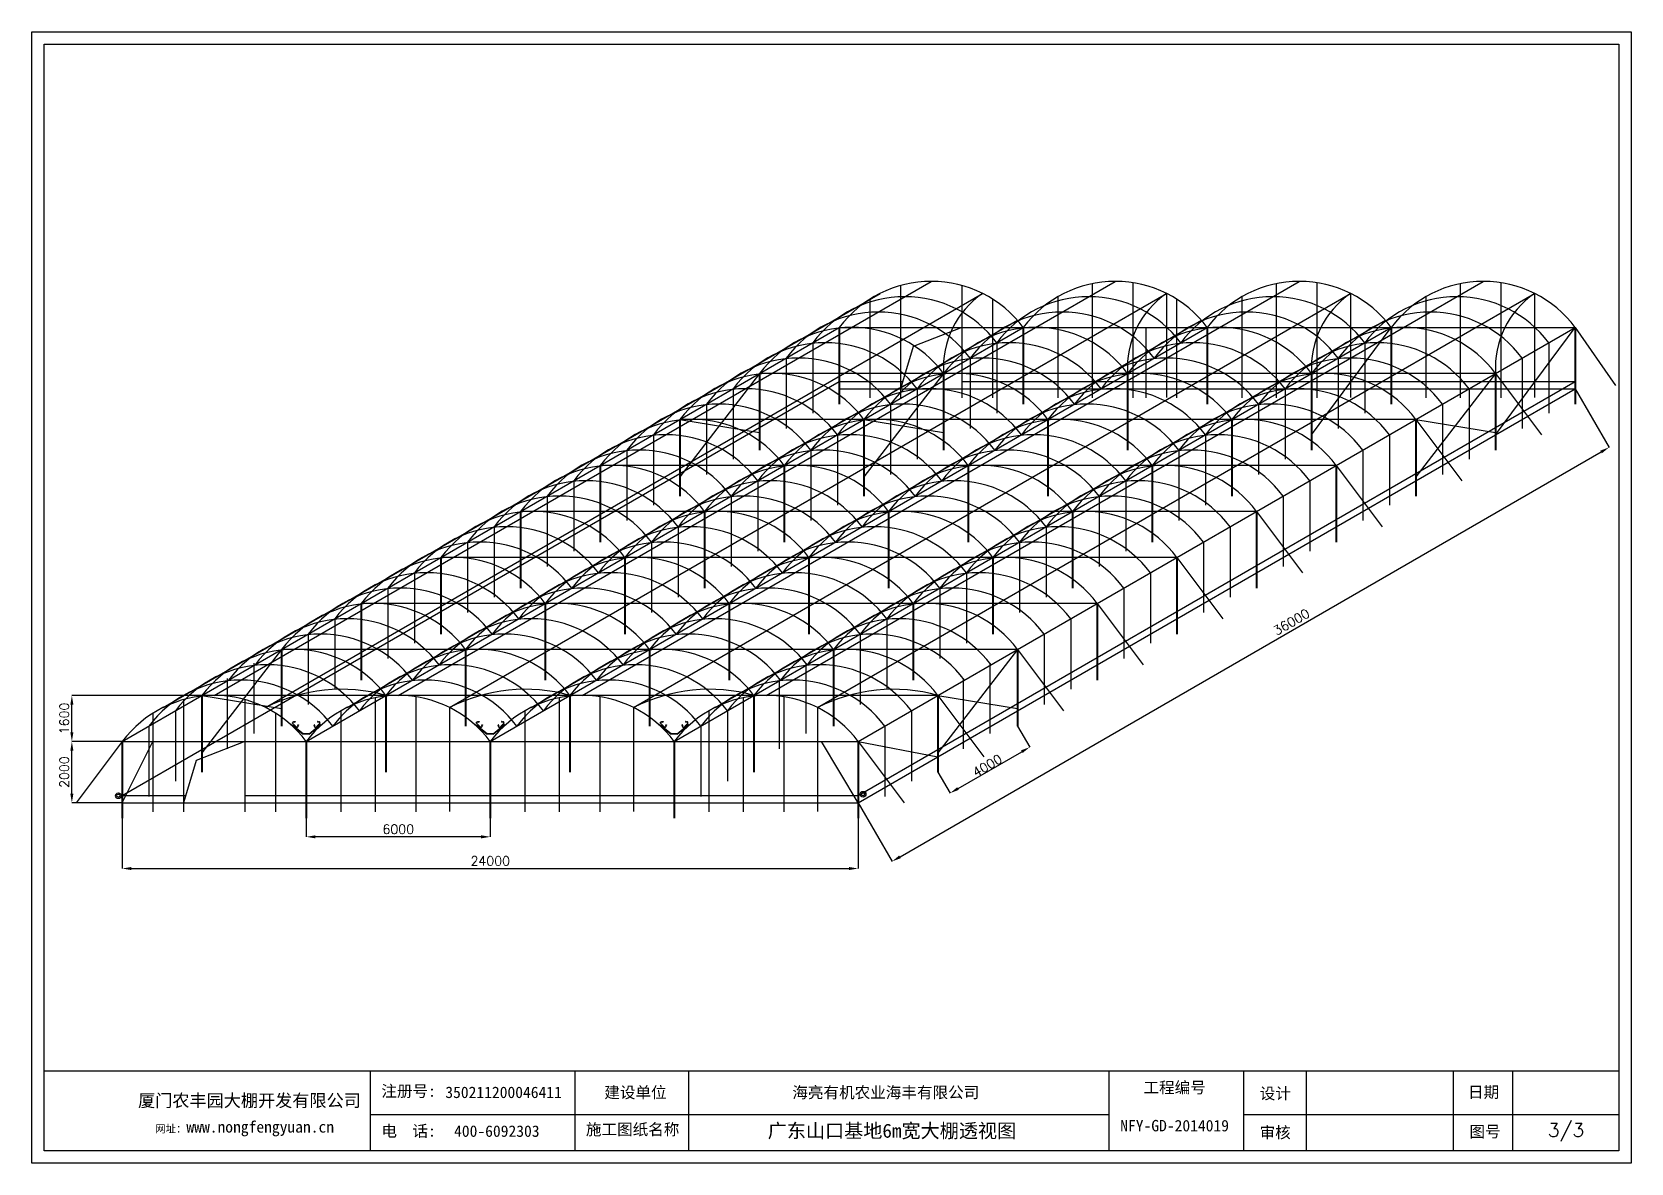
# Model space of a CAD drawing. Header units: inches. Extents: x 211493 to 813085, y -208640 to -52186.
# Drawn here: x 664313 to 716459, y -208640 to -171765 of the extents above; entities that cross this region are included whole.
import ezdxf

# ---------------------------------------------------------------- set-up
doc = ezdxf.new("R2010")
doc.units = ezdxf.units.IN
doc.header["$MEASUREMENT"] = 0
doc.header["$PDMODE"] = 1
doc.styles.get("Standard").update_dxf_attribs({"font": 'txt', "bigfont": 'gbcbig.shx'})
doc.styles.add('样式 1', font='SIMFANG.TTF')
doc.linetypes.add('ZIGZAG', pattern='A,0.00254,-5.08,[131,ltypeshp.shx,S=5.08,R=0,X=-5.08,Y=0],-10.16,[131,ltypeshp.shx,S=5.08,R=180,X=5.08,Y=0],-5.08', length=20.32254)
doc.dimstyles.new('ISO-25', dxfattribs={"dimtxt": 500, "dimasz": 300, "dimexe": 1.25, "dimexo": 0.625, "dimtad": 1, "dimtxsty": 'Standard', "dimcen": 300, "dimadec": 0, "dimazin": 0, "dimtfac": 1, "dimtmove": 0, "dimatfit": 3, "dimfxl": 1, "dimarcsym": 0})
doc.dimstyles.get("Standard").update_dxf_attribs({"dimtxt": 300, "dimasz": 300, "dimexe": 0.18, "dimexo": 0, "dimgap": 20, "dimtad": 1, "dimtoh": 1, "dimdec": 0, "dimzin": 0, "dimdsep": 46, "dimtxsty": 'Standard', "dimcen": 0.09, "dimclrd": 6, "dimclre": 6, "dimclrt": 6, "dimadec": 0, "dimazin": 0, "dimtfac": 1, "dimtdec": 0, "dimtofl": 0, "dimtmove": 1, "dimatfit": 3, "dimfxl": 1, "dimtolj": 1, "dimtzin": 0, "dimarcsym": 0})

# ---------------------------------------------------------------- blocks, each defined once
blk = doc.blocks.new('农丰园大棚图框')
at = {"ltscale": 10}
for p, q in [((581, 4361), (75019, 4361)), ((15986, 4361), (15986, 581)), ((25667, 4361), (25667, 581)), ((31039, 4361), (31039, 581)), ((50911, 4361), (50911, 581)), ((57286, 4361), (57286, 581)), ((60253, 581), (60253, 4361)), ((67185, 4361), (67185, 581)), ((67185, 4361), (67185, 581)), ((69994, 4361), (69994, 581)), ((69994, 4361), (69994, 581)), ((15986, 2291), (50911, 2291)), ((57286, 2291), (75019, 2291))]:
    blk.add_line(p, q, dxfattribs=at)
at = {"color": 0, "lineweight": -3}
for points in [[(0, 53461), (75600, 53461), (75600, 0), (0, 0)], [(581, 52880), (75019, 52880), (75019, 581), (581, 581)]]:
    blk.add_lwpolyline(points, close=True, dxfattribs=at)
at = {"ltscale": 10, "attachment_point": 5}
for s, insert, char_height, width in [('{\\fSimSun|b0|i0|c134|p2;工程编号\\P\\PNFY-GD-2014019}', (54022, 2662), 540, 5878.67), ('{\\fSimSun|b0|i0|c134|p2;厦门农丰园大棚开发有限公司}', (10282, 2920), 594, 12234.25), ('{\\fSimSun|b0|i0|c134|p2;注册号:}', (17806, 3370), 540, 2548.24), ('{\\fSimSun|b0|i0|c134|p2;350211200046411}', (22297, 3337), 540, 6390.31), ('{\\fSimSun|b0|i0|c134|p2;建设单位}', (28532, 3307), 540, 3132.74), ('{\\fSimSun|b0|i0|c134|p2;海亮有机农业海丰有限公司}', (40366, 3307), 540, 12457.12), ('{\\fSimSun|b0|i0|c134|p2;设计}', (58783, 3259), 540, 3132.74), ('{\\fSimSun|b0|i0|c134|p2;日期}', (68627, 3323), 540, 3132.74), ('{\\fSimSun|b0|i0|c134|p2;\\H0.66667x;网址：\\H1.5x;www.nongfengyuan.cn}', (10055, 1619), 540, 14674.69), ('{\\fSimSun|b0|i0|c134|p2;电  话:}', (17806, 1485), 540, 2548.24), ('{\\fSimSun|b0|i0|c134|p2;\\H0.6832x;400-6092303}', (21977, 1503), 790.4, 5418.12), ('{\\fSimSun|b0|i0|c134|p2;施工图纸名称}', (28399, 1559), 540, 4764.46), ('{\\fSimSun|b0|i0|c134|p2;审核}', (58776, 1411), 540, 3132.74), ('{\\fSimSun|b0|i0|c134|p2;图号}', (68700, 1457), 540, 3132.74)]:
    blk.add_mtext(s, dxfattribs=dict(at, insert=insert, char_height=char_height, width=width))
blk = doc.blocks.new('*D19')
at = {"color": 6, "linetype": 'Continuous', "lineweight": -2}
for p, q in [((667258, -194895), (665612, -194895)), ((665613, -196595), (665613, -195195)), ((667258, -196895), (665612, -196895))]:
    blk.add_line(p, q, dxfattribs=at)
at = {"color": 6, "linetype": 'Continuous'}
for points in [[(665563, -195195), (665663, -195195), (665613, -194895)], [(665563, -196595), (665663, -196595), (665613, -196895)]]:
    blk.add_solid(points, dxfattribs=at)
at = {"layer": 'Defpoints', "color": 0, "linetype": 'Continuous'}
for p in [(665613, -194895), (667258, -194895), (667258, -196895)]:
    blk.add_point(p, dxfattribs=at)
at = {"color": 6, "linetype": 'Continuous', "lineweight": 25, "insert": (665363, -195895), "char_height": 300, "attachment_point": 5, "rotation": 90}
blk.add_mtext('2000', dxfattribs=at)
blk = doc.blocks.new('*D36')
at = {"color": 6, "linetype": 'Continuous', "lineweight": -2}
for p, q in [((670258, -193395), (665612, -193395)), ((665613, -194595), (665613, -193695)), ((667257, -194895), (665612, -194895))]:
    blk.add_line(p, q, dxfattribs=at)
at = {"color": 6, "linetype": 'Continuous'}
for points in [[(665563, -193695), (665663, -193695), (665613, -193395)], [(665563, -194595), (665663, -194595), (665613, -194895)]]:
    blk.add_solid(points, dxfattribs=at)
at = {"layer": 'Defpoints', "color": 0, "linetype": 'Continuous'}
for p in [(665613, -193395), (670258, -193395), (667258, -194895)]:
    blk.add_point(p, dxfattribs=at)
at = {"color": 6, "linetype": 'Continuous', "lineweight": 25, "insert": (665363, -194145), "char_height": 300, "attachment_point": 5, "rotation": 90}
blk.add_mtext('1600', dxfattribs=at)
blk = doc.blocks.new('M')
at = {"color": 4}
blk.add_line((0, 0), (-6000, 0), dxfattribs=at)
blk.add_arc((-3000, -2250), 3750, 36.8699, 143.1301)
blk = doc.blocks.new('*D20')
at = {"color": 6, "linetype": 'Continuous', "lineweight": -2}
for p, q in [((673258, -196896), (673258, -198007)), ((679258, -196896), (679258, -198007)), ((678958, -198006), (673558, -198006))]:
    blk.add_line(p, q, dxfattribs=at)
at = {"color": 6, "linetype": 'Continuous'}
for points in [[(673558, -197956), (673558, -198056), (673258, -198006)], [(678958, -197956), (678958, -198056), (679258, -198006)]]:
    blk.add_solid(points, dxfattribs=at)
at = {"layer": 'Defpoints', "color": 0, "linetype": 'Continuous'}
for p in [(673258, -196895), (679258, -196895), (673258, -198006)]:
    blk.add_point(p, dxfattribs=at)
at = {"color": 6, "linetype": 'Continuous', "lineweight": 25, "insert": (676258, -197756), "char_height": 300, "attachment_point": 5}
blk.add_mtext('6000', dxfattribs=at)
blk = doc.blocks.new('*D21')
at = {"color": 6, "linetype": 'Continuous', "lineweight": -2}
for p, q in [((714640, -183396), (715744, -185308)), ((692621, -198657), (715484, -185457)), ((691258, -196896), (692362, -198808))]:
    blk.add_line(p, q, dxfattribs=at)
at = {"color": 6, "linetype": 'Continuous'}
for points in [[(715459, -185414), (715509, -185501), (715744, -185307)], [(692596, -198613), (692646, -198700), (692361, -198807)]]:
    blk.add_solid(points, dxfattribs=at)
at = {"layer": 'Defpoints', "color": 0, "linetype": 'Continuous'}
for p in [(714640, -183396), (715744, -185307), (691257, -196895)]:
    blk.add_point(p, dxfattribs=at)
at = {"color": 6, "linetype": 'Continuous', "lineweight": 25, "insert": (705383, -191000), "char_height": 300, "attachment_point": 5, "rotation": 29.9989}
blk.add_mtext('36000', dxfattribs=at)
blk = doc.blocks.new('*D37')
at = {"color": 6, "linetype": 'Continuous', "lineweight": -2}
for p, q in [((667258, -197396), (667258, -199040)), ((691258, -197396), (691258, -199040)), ((667558, -199039), (690958, -199039))]:
    blk.add_line(p, q, dxfattribs=at)
at = {"color": 6, "linetype": 'Continuous'}
for points in [[(667558, -198989), (667558, -199089), (667258, -199039)], [(690958, -198989), (690958, -199089), (691258, -199039)]]:
    blk.add_solid(points, dxfattribs=at)
at = {"layer": 'Defpoints', "color": 0, "linetype": 'Continuous'}
for p in [(667258, -197395), (691258, -197395), (691258, -199039)]:
    blk.add_point(p, dxfattribs=at)
at = {"color": 6, "linetype": 'Continuous', "lineweight": 25, "insert": (679258, -198789), "char_height": 300, "attachment_point": 5}
blk.add_mtext('24000', dxfattribs=at)
blk = doc.blocks.new('A$C04282A70')
at = {"linetype": 'Continuous', "lineweight": 30}
h = blk.add_hatch(color=5, dxfattribs=at)
h.dxf.hatch_style = 1
h.set_gradient(color1=(0, 0, 255), color2=(0, 0, 245), one_color=1, tint=0.48)
h.paths.add_polyline_path([(-11, -22, 0.333333), (-35, -22), (-84, -22, -0.104738), (-90, -20), (-94, -19, -0.550258), (-101, 30), (-70, 57, 0.407424), (-70, 72, 0.656234), (-85, 66), (-86, 57), (-82, 57), (-81, 66, -0.663842), (-73, 69, -0.402419), (-73, 60), (-104, 33, 0.550257), (-95, -22), (-92, -24, 0.104738), (-84, -26), (-35, -26, -0.333333), (-11, -26), (13, -26, -0.333333), (37, -26), (85, -26, 0.104738), (94, -24), (97, -22, 0.550261), (105, 33), (74, 60, -0.402419), (75, 69, -0.663842), (83, 66), (84, 57), (88, 57), (87, 66, 0.656234), (72, 72, 0.407424), (71, 57), (103, 30, -0.550258), (95, -19), (92, -20, -0.104738), (85, -22), (37, -22, 0.333333), (13, -22)])
at = {"color": 5, "linetype": 'Continuous', "lineweight": 30}
for p, q in [((-104, 33), (-73, 60)), ((-70, 57), (-101, 30)), ((-86, 57), (-85, 66)), ((-82, 57), (-86, 57)), ((-81, 66), (-82, 57)), ((103, 30), (71, 57)), ((74, 60), (105, 33)), ((84, 57), (83, 66)), ((88, 57), (84, 57)), ((87, 66), (88, 57)), ((-92, -24), (-95, -22)), ((-94, -19), (-90, -20)), ((-84, -22), (-35, -22)), ((-35, -26), (-84, -26)), ((-11, -22), (13, -22)), ((13, -26), (-11, -26)), ((37, -22), (85, -22)), ((85, -26), (37, -26)), ((92, -20), (95, -19)), ((97, -22), (94, -24))]:
    blk.add_line(p, q, dxfattribs=at)
for centre, radius, start, end in [((-82, 8), 33.3, 130.7944, 246.0831), ((-82, 8), 29.3, 130.7944, 246.0831), ((-77, 66), 8.71, 43.5539, 176.6509), ((-77, 66), 4.71, 42.3395, 176.6509), ((-78, 64), 6.4, 319.7777, 47.4608), ((-78, 64), 10.4, 317.8389, 46.5076), ((79, 64), 10.4, 133.4924, 222.1611), ((78, 66), 8.71, 3.3491, 136.4461), ((79, 64), 6.4, 132.5392, 220.2223), ((78, 66), 4.71, 3.3491, 137.6605), ((83, 8), 29.3, 293.9169, 49.2056), ((83, 8), 33.3, 293.9169, 49.2056), ((-84, -6), 20, 246.0831, 270), ((-84, -6), 16, 246.0831, 270), ((-23, -38), 20, 53.1301, 126.8699), ((-23, -42), 20, 53.1301, 126.8699), ((25, -38), 20, 53.1301, 126.8699), ((25, -42), 20, 53.1301, 126.8699), ((85, -6), 16, 270, 293.9169), ((85, -6), 20, 270, 293.9169)]:
    blk.add_arc(centre, radius, start, end, dxfattribs=at)
blk = doc.blocks.new('A$C0B09460F')
at = {"linetype": 'Continuous', "lineweight": 25}
h = blk.add_hatch(color=5, dxfattribs=at)
h.dxf.hatch_style = 1
h.set_gradient(color1=(255, 255, 0), color2=(255, 255, 5), one_color=1, tint=0.51)
h.paths.add_polyline_path([(426, 277, -0.065543), (428, 278), (492, 308), (487, 319), (426, 290), (94, 12), (-92, 12), (-421, 288), (-487, 319), (-492, 308), (-428, 278, -0.065544), (-426, 277), (-97, 1, 0.176327), (-94, 0), (94, 0, 0.176327), (97, 1)])
at = {"color": 7, "linetype": 'Continuous'}
for p, q in [((-492, 308), (-487, 319)), ((-492, 308), (-428, 278)), ((-487, 319), (-421, 288)), ((-426, 277), (-97, 1)), ((-421, 288), (-92, 12)), ((94, 0), (-94, 0)), ((94, 12), (-92, 12)), ((94, 12), (426, 290)), ((97, 1), (426, 277)), ((426, 290), (487, 319)), ((428, 278), (492, 308)), ((492, 308), (487, 319))]:
    blk.add_line(p, q, dxfattribs=at)
for centre, start, end in [((-430, 274), 50, 65), ((-94, 5), 230, 270), ((94, 5), 270, 310), ((430, 274), 115, 130)]:
    blk.add_arc(centre, 4.8, start, end, dxfattribs=at)
blk = doc.blocks.new('*D58')
at = {"color": 6, "lineweight": -2}
for p, q in [((696454, -194395), (696850, -195081)), ((694512, -196431), (696590, -195231)), ((693856, -195895), (694252, -196581))]:
    blk.add_line(p, q, dxfattribs=at)
at = {"color": 6}
for points in [[(696565, -195187), (696615, -195274), (696850, -195081)], [(694487, -196387), (694537, -196474), (694252, -196581)]]:
    blk.add_solid(points, dxfattribs=at)
at = {"layer": 'Defpoints', "color": 0}
for p in [(696454, -194395), (696850, -195081), (693856, -195895)]:
    blk.add_point(p, dxfattribs=at)
at = {"color": 6, "insert": (695466, -195683), "char_height": 300, "attachment_point": 5, "rotation": 30}
blk.add_mtext('\\A1;4000', dxfattribs=at)

msp = doc.modelspace()

# ---------------------------------------------------------------- linework, layer by layer
at = {"color": 3, "linetype": 'Continuous', "lineweight": 25}
for p, q in [((670258.137, -193395.244), (693640.823, -179895.244)), ((670258.137, -193395.244), (693640.823, -179895.244)), ((676258.137, -193395.244), (699640.823, -179895.244)), ((676258.137, -193395.244), (699640.823, -179895.244)), ((682258.137, -193395.244), (705640.823, -179895.244)), ((682258.137, -193395.244), (705640.823, -179895.244)), ((688258.137, -193395.244), (711640.823, -179895.244)), ((688258.137, -193395.244), (711640.823, -179895.244)), ((668586.734, -193788.324), (691969.42, -180288.324)), ((671929.54, -193788.324), (695312.226, -180288.324)), ((677929.54, -193788.324), (701312.226, -180288.324)), ((683929.54, -193788.324), (707312.226, -180288.324)), ((689929.54, -193788.324), (713312.226, -180288.324)), ((674586.734, -193788.324), (696452.616, -181164.051)), ((680586.734, -193788.324), (702452.616, -181164.051)), ((686586.734, -193788.324), (708452.616, -181164.051))]:
    msp.add_line(p, q, dxfattribs=at)
at = {"linetype": 'Continuous', "lineweight": 25}
for p, q in [((692640.823, -180030.411), (692640.823, -183694.619)), ((694640.823, -180030.411), (694640.823, -183694.619)), ((697763.334, -180398.462), (697763.334, -183694.619)), ((698888.405, -179970.879), (698888.405, -183694.619)), ((700211.365, -179938.276), (700211.365, -183694.619)), ((701312.226, -180287.699), (701312.226, -183677.337)), ((703763.334, -180398.462), (703763.334, -183694.619)), ((703763.334, -180398.462), (703763.334, -183694.619)), ((704888.405, -179970.879), (704888.405, -183694.619)), ((704888.405, -179970.879), (704888.405, -183694.619)), ((706211.365, -179938.276), (706211.365, -183694.619)), ((706211.365, -179938.276), (706211.365, -183694.619)), ((707312.226, -180287.699), (707312.226, -183677.337)), ((707312.226, -180287.699), (707312.226, -183677.337)), ((709763.334, -180398.462), (709763.334, -183694.619)), ((710888.405, -179970.879), (710888.405, -183694.619)), ((712211.365, -179938.276), (712211.365, -183694.619)), ((713312.226, -180287.699), (713312.226, -183677.337)), ((691640.823, -180472.475), (691640.823, -183694.619)), ((695640.823, -180472.475), (695640.823, -183694.619)), ((701640.823, -180472.475), (701640.823, -183694.619)), ((690640.823, -181394.619), (696640.823, -181394.619)), ((690640.823, -181394.619), (696640.823, -181394.619)), ((694640.823, -181394.619), (694640.823, -183694.619)), ((695640.823, -181394.619), (695640.823, -183694.619)), ((696640.823, -181394.619), (702640.823, -181394.619)), ((696640.823, -181394.619), (702640.823, -181394.619)), ((696640.823, -181394.619), (702640.823, -181394.619)), ((696640.823, -181394.619), (702640.823, -181394.619)), ((700640.823, -181394.619), (700640.823, -183694.619)), ((701640.823, -181394.619), (701640.823, -183694.619)), ((702640.823, -181394.619), (708640.823, -181394.619)), ((702640.823, -181394.619), (708640.823, -181394.619)), ((702640.823, -181394.619), (708640.823, -181394.619)), ((702640.823, -181394.619), (708640.823, -181394.619)), ((708640.823, -181394.619), (714640.823, -181394.619)), ((708640.823, -181394.619), (714640.823, -181394.619)), ((689774.797, -181895.244), (689774.797, -184195.244)), ((695774.797, -181895.244), (695774.797, -184195.244)), ((707774.797, -181895.244), (707774.797, -184195.244)), ((713774.797, -181895.244), (713774.797, -184195.244)), ((688908.772, -182395.244), (688908.772, -184695.244)), ((694908.772, -182395.244), (694908.772, -184695.244)), ((706908.772, -182395.244), (706908.772, -184695.244)), ((712908.772, -182395.244), (712908.772, -184695.244)), ((687176.721, -183395.244), (687176.721, -185695.244)), ((693176.721, -183395.244), (693176.721, -185695.244)), ((705177.804, -183394.619), (705177.804, -185694.619)), ((711177.804, -183394.619), (711177.804, -185694.619)), ((686310.696, -183895.244), (686310.696, -186195.244)), ((692310.696, -183895.244), (692310.696, -186195.244)), ((704310.696, -183895.244), (704310.696, -186195.244)), ((710310.696, -183895.244), (710310.696, -186195.244)), ((684578.645, -184895.244), (684578.645, -187195.244)), ((690578.645, -184895.244), (690578.645, -187195.244)), ((702578.645, -184895.244), (702578.645, -187195.244)), ((708578.645, -184895.244), (708578.645, -187195.244)), ((683712.62, -185395.244), (683712.62, -187695.244)), ((689712.62, -185395.244), (689712.62, -187695.244)), ((701712.62, -185395.244), (701712.62, -187695.244)), ((707712.62, -185395.244), (707712.62, -187695.244)), ((681980.569, -186395.244), (681980.569, -188695.244)), ((687980.569, -186395.244), (687980.569, -188695.244)), ((699980.569, -186395.244), (699980.569, -188695.244)), ((705980.569, -186395.244), (705980.569, -188695.244)), ((681114.543, -186895.244), (681114.543, -189195.244)), ((687114.543, -186895.244), (687114.543, -189195.244)), ((699114.543, -186895.244), (699114.543, -189195.244)), ((705114.543, -186895.244), (705114.543, -189195.244)), ((679382.493, -187895.244), (679382.493, -190195.244)), ((685382.493, -187895.244), (685382.493, -190195.244)), ((697382.493, -187895.244), (697382.493, -190195.244)), ((703382.493, -187895.244), (703382.493, -190195.244)), ((678516.467, -188395.244), (678516.467, -190695.244)), ((684516.467, -188395.244), (684516.467, -190695.244)), ((696516.467, -188395.244), (696516.467, -190695.244)), ((702516.467, -188395.244), (702516.467, -190695.244)), ((676784.416, -189395.244), (676784.416, -191695.244)), ((694784.416, -189395.244), (694784.416, -191695.244)), ((700784.416, -189395.244), (700784.416, -191695.244)), ((675918.391, -189895.244), (675918.391, -192195.244)), ((693918.391, -189895.244), (693918.391, -192195.244)), ((699918.391, -189895.244), (699918.391, -192195.244)), ((674186.34, -190895.244), (674186.34, -193195.244)), ((692186.34, -190895.244), (692186.34, -193195.244)), ((698186.34, -190895.244), (698186.34, -193195.244)), ((673320.315, -191395.244), (673320.315, -193695.244)), ((691320.315, -191395.244), (691320.315, -193695.244)), ((697320.315, -191395.244), (697320.315, -193695.244)), ((671546.405, -192340.487), (671546.405, -194640.487)), ((689546.405, -192340.487), (689546.405, -194640.487)), ((695546.405, -192340.487), (695546.405, -194640.487)), ((670680.379, -192840.487), (670680.379, -195140.487)), ((688680.379, -192840.487), (688680.379, -195140.487)), ((694680.379, -192840.487), (694680.379, -195140.487)), ((676828.679, -193438.901), (676828.679, -197195.244)), ((682828.679, -193438.901), (682828.679, -197195.244)), ((688828.679, -193438.901), (688828.679, -197195.244)), ((668258.137, -193973.1), (668258.137, -197195.244)), ((668990.188, -193895.244), (668990.188, -196195.244)), ((669258.137, -193531.036), (669258.137, -197195.244)), ((671258.137, -193531.036), (671258.137, -197195.244)), ((672258.137, -193973.1), (672258.137, -197195.244)), ((674380.649, -193899.087), (674380.649, -197195.244)), ((675505.719, -193471.504), (675505.719, -197195.244)), ((677929.54, -193788.324), (677929.54, -197177.962)), ((680380.649, -193899.087), (680380.649, -197195.244)), ((681505.719, -193471.504), (681505.719, -197195.244)), ((683929.54, -193788.324), (683929.54, -197177.962)), ((686380.649, -193899.087), (686380.649, -197195.244)), ((686990.188, -193895.244), (686990.188, -196195.244)), ((687505.719, -193471.504), (687505.719, -197195.244)), ((689929.54, -193788.324), (689929.54, -197177.962)), ((692990.188, -193895.244), (692990.188, -196195.244)), ((668124.162, -194395.244), (668124.162, -196695.244)), ((686124.162, -194395.244), (686124.162, -196695.244)), ((692124.162, -194395.244), (692124.162, -196695.244)), ((667258.137, -194895.244), (673258.137, -194895.244)), ((667258.137, -194895.244), (673258.137, -194895.244)), ((668258.137, -194895.244), (668258.137, -197195.244)), ((668258.137, -194895.244), (668258.137, -197195.244)), ((669258.137, -194895.244), (669258.137, -197195.244)), ((671258.137, -194895.244), (671258.137, -197195.244)), ((672258.137, -194895.244), (672258.137, -197195.244)), ((673258.137, -194895.244), (679258.137, -194895.244)), ((673258.137, -194895.244), (679258.137, -194895.244)), ((679258.137, -194895.244), (685258.137, -194895.244)), ((679258.137, -194895.244), (685258.137, -194895.244)), ((685258.137, -194895.244), (691258.137, -194895.244)), ((685258.137, -194895.244), (691258.137, -194895.244))]:
    msp.add_line(p, q, dxfattribs=at)
at = {"color": 5, "linetype": 'ZIGZAG', "lineweight": -3, "ltscale": 10}
for p, q in [((667258.137, -194895.244), (690640.823, -181395.244)), ((679258.137, -194895.244), (702640.823, -181395.244)), ((685258.137, -194895.244), (708640.823, -181395.244)), ((685258.137, -194895.244), (708640.823, -181395.244)), ((690640.823, -181394.619), (696640.823, -181394.619)), ((691258.137, -194895.244), (714640.823, -181395.244)), ((696640.823, -181394.619), (702640.823, -181394.619)), ((696640.823, -181394.619), (702640.823, -181394.619)), ((702639.573, -181395.244), (702640.823, -183395.869)), ((702640.823, -181394.619), (708640.823, -181394.619)), ((702640.823, -181394.619), (708640.823, -181394.619)), ((708639.573, -181395.244), (708640.823, -183395.869)), ((708639.573, -181395.244), (708640.823, -183395.869)), ((708640.823, -181394.619), (714640.823, -181394.619)), ((714639.573, -181395.244), (714640.823, -183395.869)), ((707773.547, -181894.619), (707774.797, -183895.244)), ((713773.547, -181894.619), (713774.797, -183895.244)), ((667258.137, -196659.179), (690640.823, -183159.179)), ((690640.823, -183158.554), (692710.634, -183158.554)), ((691258.137, -196659.179), (714640.823, -183159.179)), ((694640.823, -183158.554), (698710.634, -183158.554)), ((696640.823, -183158.554), (698640.823, -183158.554)), ((698640.823, -183158.554), (702640.823, -183158.554)), ((702640.823, -183158.554), (708640.823, -183158.554)), ((702640.823, -183158.554), (704640.823, -183158.554)), ((704640.823, -183158.554), (708640.823, -183158.554)), ((708640.823, -183158.554), (714640.823, -183158.554)), ((686122.912, -194394.619), (686124.162, -196395.244)), ((692122.912, -194394.619), (692124.162, -196395.244)), ((667256.887, -194895.244), (667258.137, -196895.869)), ((667258.137, -194895.244), (673258.137, -194895.244)), ((668256.887, -194895.244), (668258.137, -196895.869)), ((673258.137, -194895.244), (679258.137, -194895.244)), ((679258.137, -194895.244), (685258.137, -194895.244)), ((683928.29, -194894.619), (683929.54, -196895.244)), ((685256.887, -194895.244), (685258.137, -196895.869)), ((685258.137, -194895.244), (691258.137, -194895.244)), ((689928.29, -194894.619), (689929.54, -196895.244)), ((691256.887, -194895.244), (691258.137, -196895.869)), ((667258.137, -196659.179), (669258.137, -196659.179)), ((667258.137, -196659.179), (669327.949, -196659.179)), ((671258.137, -196659.179), (673258.137, -196659.179)), ((673258.137, -196659.179), (675258.137, -196659.179)), ((675258.137, -196659.179), (679258.137, -196659.179)), ((679258.137, -196659.179), (685258.137, -196659.179)), ((685258.137, -196659.179), (691258.137, -196659.179))]:
    msp.add_line(p, q, dxfattribs=at)
at = {"color": 4, "linetype": 'Continuous', "lineweight": 25}
for p, q in [((690640.823, -181395.244), (696640.823, -181395.244)), ((696640.823, -181395.244), (702640.823, -181395.244)), ((696640.823, -181395.244), (702640.823, -181395.244)), ((702640.823, -181395.244), (708640.823, -181395.244)), ((702640.823, -181395.244), (708640.823, -181395.244)), ((708640.823, -181395.244), (714640.823, -181395.244)), ((714640.823, -181395.965), (715949.897, -183285.734)), ((688042.747, -182895.869), (685444.67, -186270.055)), ((694042.747, -182895.869), (691444.67, -186270.055)), ((712042.747, -182895.869), (709444.67, -186270.055)), ((712042.747, -182895.244), (713542.747, -184895.244)), ((691444.67, -184395.244), (685444.67, -184395.244)), ((685444.67, -184395.869), (688042.747, -184818.941)), ((697444.67, -184395.244), (691444.67, -184395.244)), ((697444.67, -184395.244), (691444.67, -184395.244)), ((691444.67, -184395.869), (694042.747, -184818.941)), ((703444.67, -184395.244), (697444.67, -184395.244)), ((703444.67, -184395.244), (697444.67, -184395.244)), ((709444.67, -184395.244), (703444.67, -184395.244)), ((709444.67, -184395.244), (710944.67, -186395.244)), ((709444.67, -184395.869), (712042.747, -184818.941)), ((706846.594, -185895.244), (708346.594, -187895.244)), ((686248.518, -187395.244), (680248.518, -187395.244)), ((692248.518, -187395.244), (686248.518, -187395.244)), ((692248.518, -187395.244), (686248.518, -187395.244)), ((698248.518, -187395.244), (692248.518, -187395.244)), ((698248.518, -187395.244), (692248.518, -187395.244)), ((704248.518, -187395.244), (698248.518, -187395.244)), ((704248.518, -187395.244), (705748.518, -189395.244)), ((701650.442, -188895.244), (703150.442, -190895.244)), ((681052.366, -190395.244), (675052.366, -190395.244)), ((687052.366, -190395.244), (681052.366, -190395.244)), ((693052.366, -190395.244), (687052.366, -190395.244)), ((693052.366, -190395.244), (687052.366, -190395.244)), ((699052.366, -190395.244), (693052.366, -190395.244)), ((699053.616, -190395.244), (700553.616, -192395.244)), ((672454.289, -191895.244), (669856.213, -195269.43)), ((696454.289, -191895.244), (693856.213, -195269.43)), ((696454.289, -191895.244), (697954.289, -193895.244)), ((675856.213, -193395.244), (669856.213, -193395.244)), ((669856.213, -193395.244), (672454.289, -193818.316)), ((681856.213, -193395.244), (675856.213, -193395.244)), ((687856.213, -193395.244), (681856.213, -193395.244)), ((693856.213, -193395.244), (687856.213, -193395.244)), ((693856.213, -193395.244), (696454.289, -193818.316)), ((693856.213, -193395.244), (695356.213, -195395.244)), ((667258.137, -194895.244), (665758.137, -196895.244)), ((691258.137, -194895.244), (692758.137, -196895.244))]:
    msp.add_line(p, q, dxfattribs=at)
at = {"color": 1}
for p, q in [((690640.823, -183394.619), (696640.823, -183394.619)), ((696640.823, -183394.619), (702640.823, -183394.619)), ((696640.823, -183394.619), (702640.823, -183394.619)), ((702640.823, -183394.619), (708640.823, -183394.619)), ((702640.823, -183394.619), (708640.823, -183394.619)), ((708640.823, -183394.619), (714640.823, -183394.619)), ((667258.137, -196895.244), (673258.137, -196895.244)), ((673258.137, -196895.244), (679258.137, -196895.244)), ((679258.137, -196895.244), (685258.137, -196895.244)), ((685258.137, -196895.244), (691258.137, -196895.244))]:
    msp.add_line(p, q, dxfattribs=at)
for p, q in [((667258.137, -196895.869), (668258.137, -194895.869)), ((691258.137, -196895.869), (690058.137, -194895.869))]:
    msp.add_line(p, q)
at = {"color": 1, "linetype": 'Continuous', "lineweight": 25}
for p, q in [((667258.137, -196895.244), (673258.137, -196895.244)), ((673258.137, -196895.244), (679258.137, -196895.244)), ((679258.137, -196895.244), (685258.137, -196895.244)), ((685258.137, -196895.244), (691258.137, -196895.244))]:
    msp.add_line(p, q, dxfattribs=at)
at = {"linetype": 'Continuous', "lineweight": 30}
for points in [[(667258.137, -194895.244), (690640.823, -181395.244)], [(673258.137, -194895.244), (696640.823, -181395.244)], [(673258.137, -194895.244), (696640.823, -181395.244)], [(679258.137, -194895.244), (702640.823, -181395.244)], [(679258.137, -194895.244), (702640.823, -181395.244)], [(685258.137, -194895.244), (708640.823, -181395.244)], [(685258.137, -194895.244), (708640.823, -181395.244)], [(685258.137, -194895.244), (708640.823, -181395.244)], [(691258.137, -194895.244), (714640.823, -181395.244)]]:
    msp.add_lwpolyline(points, dxfattribs=at)
at = {"linetype": 'Continuous', "lineweight": 40}
for points in [[(690640.823, -181395.244), (690640.823, -183395.244), (690640.823, -183895.244)], [(696640.823, -181395.244), (696640.823, -183395.244), (696640.823, -183895.244)], [(696640.823, -181395.244), (696640.823, -183395.244), (696640.823, -183895.244)], [(696640.823, -181395.244), (696640.823, -183395.244), (696640.823, -183895.244)], [(702640.823, -181395.244), (702640.823, -183395.244), (702640.823, -183895.244)], [(702640.823, -181395.244), (702640.823, -183395.244), (702640.823, -183895.244)], [(702640.823, -181395.244), (702640.823, -183395.244), (702640.823, -183895.244)], [(702640.823, -181395.244), (702640.823, -183395.244), (702640.823, -183895.244)], [(702640.823, -181395.244), (702640.823, -183395.244), (702640.823, -183895.244)], [(708640.823, -181395.244), (708640.823, -183395.244), (708640.823, -183895.244)], [(708640.823, -181395.244), (708640.823, -183395.244), (708640.823, -183895.244)], [(708640.823, -181395.244), (708640.823, -183395.244), (708640.823, -183895.244)], [(708640.823, -181395.244), (708640.823, -183395.244), (708640.823, -183895.244)], [(708640.823, -181395.244), (708640.823, -183395.244), (708640.823, -183895.244)], [(714640.823, -181395.244), (714640.823, -183395.244), (714640.823, -183895.244)], [(714640.823, -181395.244), (714640.823, -183395.244), (714640.823, -183895.244)], [(688042.747, -182895.244), (688042.747, -184895.244), (688042.747, -185395.244)], [(694042.747, -182895.244), (694042.747, -184895.244), (694042.747, -185395.244)], [(694042.747, -182895.244), (694042.747, -184895.244), (694042.747, -185395.244)], [(694042.747, -182895.244), (694042.747, -184895.244), (694042.747, -185395.244)], [(700042.747, -182895.244), (700042.747, -184895.244), (700042.747, -185395.244)], [(700042.747, -182895.244), (700042.747, -184895.244), (700042.747, -185395.244)], [(700042.747, -182895.244), (700042.747, -184895.244), (700042.747, -185395.244)], [(700042.747, -182895.244), (700042.747, -184895.244), (700042.747, -185395.244)], [(706042.747, -182895.244), (706042.747, -184895.244), (706042.747, -185395.244)], [(706042.747, -182895.244), (706042.747, -184895.244), (706042.747, -185395.244)], [(706042.747, -182895.244), (706042.747, -184895.244), (706042.747, -185395.244)], [(712042.747, -182895.244), (712042.747, -184895.244), (712042.747, -185395.244)], [(685444.67, -184395.244), (685444.67, -186395.244), (685444.67, -186895.244)], [(691444.67, -184395.244), (691444.67, -186395.244), (691444.67, -186895.244)], [(691444.67, -184395.244), (691444.67, -186395.244), (691444.67, -186895.244)], [(691444.67, -184395.244), (691444.67, -186395.244), (691444.67, -186895.244)], [(697444.67, -184395.244), (697444.67, -186395.244), (697444.67, -186895.244)], [(697444.67, -184395.244), (697444.67, -186395.244), (697444.67, -186895.244)], [(697444.67, -184395.244), (697444.67, -186395.244), (697444.67, -186895.244)], [(697444.67, -184395.244), (697444.67, -186395.244), (697444.67, -186895.244)], [(703444.67, -184395.244), (703444.67, -186395.244), (703444.67, -186895.244)], [(703444.67, -184395.244), (703444.67, -186395.244), (703444.67, -186895.244)], [(703444.67, -184395.244), (703444.67, -186395.244), (703444.67, -186895.244)], [(709444.67, -184395.244), (709444.67, -186395.244), (709444.67, -186895.244)], [(682846.594, -185895.244), (682846.594, -187895.244), (682846.594, -188395.244)], [(688846.594, -185895.244), (688846.594, -187895.244), (688846.594, -188395.244)], [(688846.594, -185895.244), (688846.594, -187895.244), (688846.594, -188395.244)], [(688846.594, -185895.244), (688846.594, -187895.244), (688846.594, -188395.244)], [(694846.594, -185895.244), (694846.594, -187895.244), (694846.594, -188395.244)], [(694846.594, -185895.244), (694846.594, -187895.244), (694846.594, -188395.244)], [(694846.594, -185895.244), (694846.594, -187895.244), (694846.594, -188395.244)], [(694846.594, -185895.244), (694846.594, -187895.244), (694846.594, -188395.244)], [(700846.594, -185895.244), (700846.594, -187895.244), (700846.594, -188395.244)], [(700846.594, -185895.244), (700846.594, -187895.244), (700846.594, -188395.244)], [(700846.594, -185895.244), (700846.594, -187895.244), (700846.594, -188395.244)], [(706846.594, -185895.244), (706846.594, -187895.244), (706846.594, -188395.244)], [(680248.518, -187395.244), (680248.518, -189395.244), (680248.518, -189895.244)], [(686248.518, -187395.244), (686248.518, -189395.244), (686248.518, -189895.244)], [(686248.518, -187395.244), (686248.518, -189395.244), (686248.518, -189895.244)], [(686248.518, -187395.244), (686248.518, -189395.244), (686248.518, -189895.244)], [(692248.518, -187395.244), (692248.518, -189395.244), (692248.518, -189895.244)], [(692248.518, -187395.244), (692248.518, -189395.244), (692248.518, -189895.244)], [(692248.518, -187395.244), (692248.518, -189395.244), (692248.518, -189895.244)], [(692248.518, -187395.244), (692248.518, -189395.244), (692248.518, -189895.244)], [(698248.518, -187395.244), (698248.518, -189395.244), (698248.518, -189895.244)], [(698248.518, -187395.244), (698248.518, -189395.244), (698248.518, -189895.244)], [(698248.518, -187395.244), (698248.518, -189395.244), (698248.518, -189895.244)], [(704248.518, -187395.244), (704248.518, -189395.244), (704248.518, -189895.244)], [(677650.442, -188895.244), (677650.442, -190895.244), (677650.442, -191395.244)], [(683650.442, -188895.244), (683650.442, -190895.244), (683650.442, -191395.244)], [(683650.442, -188895.244), (683650.442, -190895.244), (683650.442, -191395.244)], [(689650.442, -188895.244), (689650.442, -190895.244), (689650.442, -191395.244)], [(689650.442, -188895.244), (689650.442, -190895.244), (689650.442, -191395.244)], [(689650.442, -188895.244), (689650.442, -190895.244), (689650.442, -191395.244)], [(689650.442, -188895.244), (689650.442, -190895.244), (689650.442, -191395.244)], [(695650.442, -188895.244), (695650.442, -190895.244), (695650.442, -191395.244)], [(695650.442, -188895.244), (695650.442, -190895.244), (695650.442, -191395.244)], [(695650.442, -188895.244), (695650.442, -190895.244), (695650.442, -191395.244)], [(701650.442, -188895.244), (701650.442, -190895.244), (701650.442, -191395.244)], [(675052.366, -190395.244), (675052.366, -192395.244), (675052.366, -192895.244)], [(681052.366, -190395.244), (681052.366, -192395.244), (681052.366, -192895.244)], [(681052.366, -190395.244), (681052.366, -192395.244), (681052.366, -192895.244)], [(687052.366, -190395.244), (687052.366, -192395.244), (687052.366, -192895.244)], [(687052.366, -190395.244), (687052.366, -192395.244), (687052.366, -192895.244)], [(687052.366, -190395.244), (687052.366, -192395.244), (687052.366, -192895.244)], [(687052.366, -190395.244), (687052.366, -192395.244), (687052.366, -192895.244)], [(693052.366, -190395.244), (693052.366, -192395.244), (693052.366, -192895.244)], [(693052.366, -190395.244), (693052.366, -192395.244), (693052.366, -192895.244)], [(693052.366, -190395.244), (693052.366, -192395.244), (693052.366, -192895.244)], [(699052.366, -190395.244), (699052.366, -192395.244), (699052.366, -192895.244)], [(672454.289, -191895.244), (672454.289, -193895.244), (672454.289, -194395.244)], [(678454.289, -191895.244), (678454.289, -193895.244), (678454.289, -194395.244)], [(678454.289, -191895.244), (678454.289, -193895.244), (678454.289, -194395.244)], [(684454.289, -191895.244), (684454.289, -193895.244), (684454.289, -194395.244)], [(684454.289, -191895.244), (684454.289, -193895.244), (684454.289, -194395.244)], [(684454.289, -191895.244), (684454.289, -193895.244), (684454.289, -194395.244)], [(684454.289, -191895.244), (684454.289, -193895.244), (684454.289, -194395.244)], [(690454.289, -191895.244), (690454.289, -193895.244), (690454.289, -194395.244)], [(690454.289, -191895.244), (690454.289, -193895.244), (690454.289, -194395.244)], [(690454.289, -191895.244), (690454.289, -193895.244), (690454.289, -194395.244)], [(696454.289, -191895.244), (696454.289, -193895.244), (696454.289, -194395.244)], [(669856.213, -193395.244), (669856.213, -195395.244), (669856.213, -195895.244)], [(675856.213, -193395.244), (675856.213, -195395.244), (675856.213, -195895.244)], [(675856.213, -193395.244), (675856.213, -195395.244), (675856.213, -195895.244)], [(681856.213, -193395.244), (681856.213, -195395.244), (681856.213, -195895.244)], [(681856.213, -193395.244), (681856.213, -195395.244), (681856.213, -195895.244)], [(687856.213, -193395.244), (687856.213, -195395.244), (687856.213, -195895.244)], [(687856.213, -193395.244), (687856.213, -195395.244), (687856.213, -195895.244)], [(687856.213, -193395.244), (687856.213, -195395.244), (687856.213, -195895.244)], [(693856.213, -193395.244), (693856.213, -195395.244), (693856.213, -195895.244)], [(667258.137, -194895.244), (667258.137, -196895.244), (667258.137, -197395.244)], [(667258.137, -194895.244), (667258.137, -196895.244), (667258.137, -197395.244)], [(673258.137, -194895.244), (673258.137, -196895.244), (673258.137, -197395.244)], [(673258.137, -194895.244), (673258.137, -196895.244), (673258.137, -197395.244)], [(673258.137, -194895.244), (673258.137, -196895.244), (673258.137, -197395.244)], [(673258.137, -194895.244), (673258.137, -196895.244), (673258.137, -197395.244)], [(679258.137, -194895.244), (679258.137, -196895.244), (679258.137, -197395.244)], [(679258.137, -194895.244), (679258.137, -196895.244), (679258.137, -197395.244)], [(679258.137, -194895.244), (679258.137, -196895.244), (679258.137, -197395.244)], [(679258.137, -194895.244), (679258.137, -196895.244), (679258.137, -197395.244)], [(685258.137, -194895.244), (685258.137, -196895.244), (685258.137, -197395.244)], [(685258.137, -194895.244), (685258.137, -196895.244), (685258.137, -197395.244)], [(685258.137, -194895.244), (685258.137, -196895.244), (685258.137, -197395.244)], [(685258.137, -194895.244), (685258.137, -196895.244), (685258.137, -197395.244)], [(685258.137, -194895.244), (685258.137, -196895.244), (685258.137, -197395.244)], [(685258.137, -194895.244), (685258.137, -196895.244), (685258.137, -197395.244)], [(691258.137, -194895.244), (691258.137, -196895.244), (691258.137, -197395.244)], [(691258.137, -194895.244), (691258.137, -196895.244), (691258.137, -197395.244)]]:
    msp.add_lwpolyline(points, dxfattribs=at)
at = {"color": 1}
for points in [[(694640.823, -181394.619), (693049.069, -182014.151), (692640.823, -183394.619)], [(691258.137, -196895.244), (714640.823, -183395.244)], [(671258.137, -194895.244), (669666.384, -195514.776), (669258.137, -196895.244)]]:
    msp.add_lwpolyline(points, dxfattribs=at)
for points in [[(706042.747, -184895.244), (708639.573, -181395.965)], [(712042.747, -184895.244), (714639.573, -181395.965)], [(691258.137, -194895.244), (693856.213, -195395.244)]]:
    msp.add_lwpolyline(points)
for centre, radius in [((667129.891, -196664.457), 93.221), ((691416.607, -196615.855), 93.221), ((691416.607, -196615.855), 51.355), ((667129.891, -196664.457), 51.355)]:
    msp.add_circle(centre, radius)
at = {"linetype": 'Continuous', "lineweight": 25}
for centre in [(693640.823, -183645.244), (699640.823, -183645.244), (699640.823, -183645.244), (705640.823, -183645.244), (705640.823, -183645.244), (711640.823, -183645.244), (692774.797, -184145.244), (698774.797, -184145.244), (698774.797, -184145.244), (704774.797, -184145.244), (704774.797, -184145.244), (710774.797, -184145.244), (691908.772, -184645.244), (697908.772, -184645.244), (697908.772, -184645.244), (703908.772, -184645.244), (703908.772, -184645.244), (709908.772, -184645.244), (691042.747, -185145.244), (697042.747, -185145.244), (697042.747, -185145.244), (703042.747, -185145.244), (703042.747, -185145.244), (709042.747, -185145.244), (690176.721, -185645.244), (696176.721, -185645.244), (696176.721, -185645.244), (702176.721, -185645.244), (702176.721, -185645.244), (708176.721, -185645.244), (689310.696, -186145.244), (695310.696, -186145.244), (695310.696, -186145.244), (701310.696, -186145.244), (701310.696, -186145.244), (707310.696, -186145.244), (688444.67, -186645.244), (694444.67, -186645.244), (694444.67, -186645.244), (700444.67, -186645.244), (700444.67, -186645.244), (706444.67, -186645.244), (687578.645, -187145.244), (693578.645, -187145.244), (693578.645, -187145.244), (699578.645, -187145.244), (699578.645, -187145.244), (705578.645, -187145.244), (686712.62, -187645.244), (692712.62, -187645.244), (692712.62, -187645.244), (698712.62, -187645.244), (698712.62, -187645.244), (704712.62, -187645.244), (685846.594, -188145.244), (691846.594, -188145.244), (691846.594, -188145.244), (697846.594, -188145.244), (697846.594, -188145.244), (703846.594, -188145.244), (684980.569, -188645.244), (690980.569, -188645.244), (690980.569, -188645.244), (696980.569, -188645.244), (696980.569, -188645.244), (702980.569, -188645.244), (684114.543, -189145.244), (690114.543, -189145.244), (690114.543, -189145.244), (696114.543, -189145.244), (696114.543, -189145.244), (702114.543, -189145.244), (683248.518, -189645.244), (689248.518, -189645.244), (689248.518, -189645.244), (695248.518, -189645.244), (695248.518, -189645.244), (701248.518, -189645.244), (682382.493, -190145.244), (688382.493, -190145.244), (688382.493, -190145.244), (694382.493, -190145.244), (694382.493, -190145.244), (700382.493, -190145.244), (681516.467, -190645.244), (687516.467, -190645.244), (687516.467, -190645.244), (693516.467, -190645.244), (693516.467, -190645.244), (699516.467, -190645.244), (680650.442, -191145.244), (686650.442, -191145.244), (692650.442, -191145.244), (692650.442, -191145.244), (698650.442, -191145.244), (679784.416, -191645.244), (685784.416, -191645.244), (691784.416, -191645.244), (691784.416, -191645.244), (697784.416, -191645.244), (678918.391, -192145.244), (684918.391, -192145.244), (690918.391, -192145.244), (690918.391, -192145.244), (696918.391, -192145.244), (678052.366, -192645.244), (684052.366, -192645.244), (690052.366, -192645.244), (690052.366, -192645.244), (696052.366, -192645.244), (677186.34, -193145.244), (683186.34, -193145.244), (689186.34, -193145.244), (689186.34, -193145.244), (695186.34, -193145.244), (676320.315, -193645.244), (682320.315, -193645.244), (688320.315, -193645.244), (688320.315, -193645.244), (694320.315, -193645.244), (675454.289, -194145.244), (681454.289, -194145.244), (687454.289, -194145.244), (687454.289, -194145.244), (693454.289, -194145.244), (674588.264, -194645.244), (680588.264, -194645.244), (686588.264, -194645.244), (692588.264, -194645.244), (672856.213, -195645.244), (673722.239, -195145.244), (678856.213, -195645.244), (679722.239, -195145.244), (684856.213, -195645.244), (685722.239, -195145.244), (690856.213, -195645.244), (691722.239, -195145.244), (671990.188, -196145.244), (677990.188, -196145.244), (683990.188, -196145.244), (689990.188, -196145.244), (671124.162, -196645.244), (677124.162, -196645.244), (683124.162, -196645.244), (689124.162, -196645.244), (670258.137, -197145.244), (670258.137, -197145.244), (676258.137, -197145.244), (676258.137, -197145.244), (682258.137, -197145.244), (682258.137, -197145.244), (688258.137, -197145.244), (688258.137, -197145.244)]:
    msp.add_arc(centre, 3750, 36.8698977, 143.1301023, dxfattribs=at)
for centre, radius, start, end in [((696957.681, -182702.206), 2921.361, 124.2808296, 183.8010406), ((702957.681, -182702.206), 2921.361, 124.2808296, 183.8010406), ((702957.681, -182702.206), 2921.361, 124.2808296, 183.8010406), ((708957.681, -182702.206), 2921.361, 124.2808296, 183.8010406), ((708957.681, -182702.206), 2921.361, 124.2808296, 183.8010406), ((714957.681, -182702.206), 2921.361, 124.2808296, 183.8010406), ((674397.553, -198633.253), 5437.318, 74.4387561, 116.9943553), ((680397.553, -198633.253), 5437.318, 74.4387561, 116.9943553), ((686397.553, -198633.253), 5437.318, 74.4387561, 116.9943553), ((692397.553, -198633.253), 5437.318, 74.4387561, 116.9943553)]:
    msp.add_arc(centre, radius, start, end)
at = {"color": 5, "linetype": 'ZIGZAG', "lineweight": -3, "ltscale": 10}
for centre in [(670258.137, -197145.244), (676258.137, -197145.244), (682258.137, -197145.244), (688258.137, -197145.244)]:
    msp.add_arc(centre, 3750, 36.8698977, 143.1301023, dxfattribs=at)

# ---------------------------------------------------------------- block references
at = {"color": 0, "lineweight": -3, "xscale": 0.6897623040858889, "yscale": 0.6897623040858889, "zscale": 0.6897623040000002}
msp.add_blockref('农丰园大棚图框', (664312.757, -208640.076), dxfattribs=at)
for p in [(694042.747, -182895.244), (700042.747, -182895.244), (700042.747, -182895.244), (706042.747, -182895.244), (706042.747, -182895.244), (712042.747, -182895.244), (688846.594, -185895.244), (694846.594, -185895.244), (694846.594, -185895.244), (700846.594, -185895.244), (700846.594, -185895.244), (706846.594, -185895.244), (683650.442, -188895.244), (689650.442, -188895.244), (695650.442, -188895.244), (695650.442, -188895.244), (701650.442, -188895.244), (678454.289, -191895.244), (684454.289, -191895.244), (690454.289, -191895.244)]:
    msp.add_blockref('M', p)
at = {"color": 4, "linetype": 'Continuous', "lineweight": 25}
for p in [(690454.289, -191895.244), (696454.289, -191895.244)]:
    msp.add_blockref('M', p, dxfattribs=at)
at = {"color": 5, "linetype": 'Continuous', "lineweight": 25}
for p in [(673255.57, -194663.04), (679255.57, -194663.04), (685255.57, -194663.04)]:
    msp.add_blockref('A$C0B09460F', p, dxfattribs=at)
at = {"lineweight": 25, "xscale": -1}
for p, rotation in [((672893.62, -194353.653), 314.7635924048092), ((678893.62, -194353.653), 314.7635924048092), ((684893.62, -194353.653), 314.7635924048068)]:
    msp.add_blockref('A$C04282A70', p, dxfattribs=dict(at, rotation=rotation))
at = {"lineweight": 25}
for p, rotation in [((673620.133, -194353.653), 45.2364075951908), ((679620.133, -194353.653), 45.2364075951908), ((685620.133, -194353.653), 45.23640759519322)]:
    msp.add_blockref('A$C04282A70', p, dxfattribs=dict(at, rotation=rotation))

# ---------------------------------------------------------------- texts
at = {"insert": (688304.062, -207358.764), "char_height": 457.17832, "width": 10969.38415, "attachment_point": 1, "style": '样式 1'}
msp.add_mtext('{\\fSimSun|b0|i0|c134|p2;广东山口基地6m宽大棚透视图}', dxfattribs=at)
at = {"ltscale": 10, "insert": (714338.33, -207637.115), "char_height": 445.5, "width": 12761.76596, "attachment_point": 5}
msp.add_mtext('3/3', dxfattribs=at)

# ---------------------------------------------------------------- dimensions: what is measured, and where the dimension line sits
at = {"linetype": 'Continuous', "lineweight": 25}
dim = msp.add_linear_dim(base=(715743.652, -185307.305), p1=(691257.449, -196895.244), p2=(714640.135, -183395.869), angle=29.9988514, text='36000', dimstyle='ISO-25', override={"dimtxt": 300, "dimgap": 100, "dimclrd": 6, "dimclre": 6, "dimclrt": 6, "dimfxl": 0.18, "dimtfillclr": 6, "dimarcsym": 1}, dxfattribs=at)
dim.commit()
dim.dimension.update_dxf_attribs({"geometry": '*D21', "text_midpoint": (705507.875, -191216.66), "dimtype": 161})
dim = msp.add_linear_dim(base=(665613.463, -193395.244), p1=(667257.512, -194895.244), p2=(670258.137, -193395.244), angle=90, text='1600', dimstyle='ISO-25', override={"dimtxt": 300, "dimgap": 100, "dimclrd": 6, "dimclre": 6, "dimclrt": 6, "dimfxl": 0.18, "dimtfillclr": 6, "dimarcsym": 1}, dxfattribs=at)
dim.commit()
dim.dimension.update_dxf_attribs({"geometry": '*D36', "text_midpoint": (665363.463, -194145.244)})
dim = msp.add_aligned_dim(p1=(693856.213, -195895.244), p2=(696454.289, -194395.244), distance=-791.309, text='4000', dimstyle='Standard')
dim.commit()
dim.dimension.update_dxf_attribs({"geometry": '*D58', "text_midpoint": (695465.906, -195683.313)})
for base, p1, p2, angle, picture, middle in [((665613.004, -194895.244), (667258.137, -196895.244), (667258.137, -194895.244), 90, '*D19', (665613.004, -195895.244)), ((673258.137, -198006.224), (679258.137, -196895.244), (673258.137, -196895.244), 180, '*D20', (676258.137, -198006.224))]:
    dim = msp.add_linear_dim(base=base, p1=p1, p2=p2, angle=angle, dimstyle='ISO-25', override={"dimtxt": 300, "dimgap": 100, "dimclrd": 6, "dimclre": 6, "dimclrt": 6, "dimfxl": 0.18, "dimtfillclr": 6, "dimarcsym": 1}, dxfattribs=at)
    dim.commit()
    dim.dimension.update_dxf_attribs({"geometry": picture, "text_midpoint": middle, "dimtype": 161})
dim = msp.add_aligned_dim(p1=(667258.137, -197395.244), p2=(691258.137, -197395.244), distance=-1643.278, text='24000', dimstyle='ISO-25', override={"dimtxt": 300, "dimgap": 100, "dimclrd": 6, "dimclre": 6, "dimclrt": 6, "dimfxl": 0.18, "dimtfillclr": 6, "dimarcsym": 1}, dxfattribs=at)
dim.commit()
dim.dimension.update_dxf_attribs({"geometry": '*D37', "text_midpoint": (679258.137, -198788.522)})

doc.saveas('drawing.dxf')
